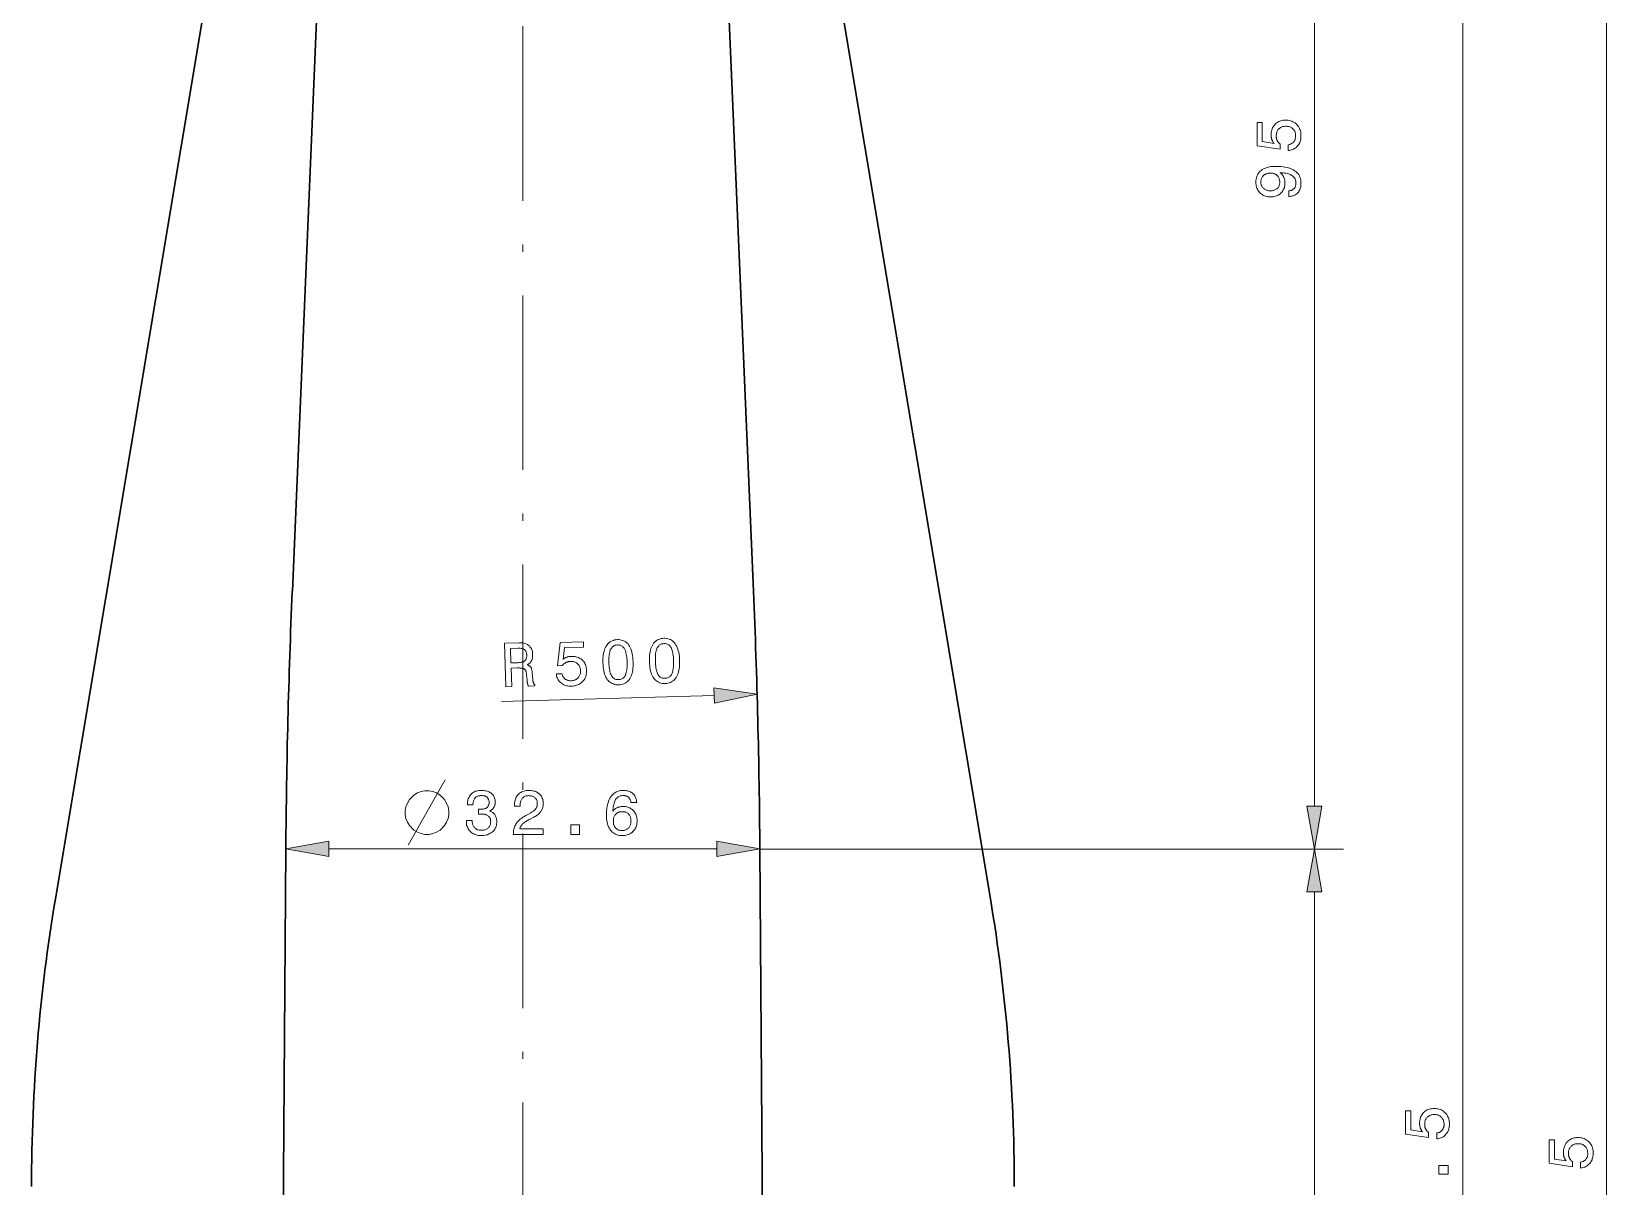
# Model space of a CAD drawing. Extents: x 0 to 297, y 0 to 535.
# Drawn here: x 124.4 to 232.7, y 261.2 to 340.6 of the extents above; entities that cross this region are included whole.
import ezdxf

# ---------------------------------------------------------------- set-up
doc = ezdxf.new("R2010")
doc.units = 0
doc.linetypes.add('DASHDOT', pattern=[18.5, 12, -3, 0.5, -3])

msp = doc.modelspace()

# ---------------------------------------------------------------- linework, layer by layer
at = {"color": 7, "linetype": 'DASHDOT', "lineweight": 13}
msp.add_line((158.18, 106.95), (158.18, 398.27), dxfattribs=at)
at = {"color": 7, "lineweight": 30}
for p, q in [((145.48, 376.38), (142.32, 302.12)), ((170.88, 376.38), (174.04, 302.12)), ((140.43, 367.18), (126.02, 280.96)), ((175.93, 367.18), (190.34, 280.96)), ((141.88, 284.38), (141.38, 213.38)), ((174.48, 284.38), (174.98, 213.38))]:
    msp.add_line(p, q, dxfattribs=at)
at = {"color": 7, "lineweight": 13}
for p, q in [((212.62, 287.34), (212.62, 376.43)), ((222.83, 141.84), (222.83, 376.43)), ((232.72, 137.84), (232.72, 376.43)), ((144.83, 284.39), (171.52, 284.39)), ((174.48, 284.38), (214.62, 284.38)), ((174.48, 284.38), (214.62, 284.38)), ((212.62, 216.34), (212.62, 281.43))]:
    msp.add_line(p, q, dxfattribs=at)
at = {"color": 7, "lineweight": 13, "ltscale": 0.366083}
msp.add_line((171.34, 294.94), (156.7, 294.53), dxfattribs=at)
at = {"color": 7, "lineweight": 13, "ltscale": 0.050346}
for p, q in [((141.88, 284.38), (141.88, 286.39)), ((174.48, 284.38), (174.48, 286.39))]:
    msp.add_line(p, q, dxfattribs=at)
at = {"color": 7, "lineweight": 13}
for points in [[(210.83, 332.41), (210.83, 332.81), (210.88, 332.82), (210.92, 332.83), (210.97, 332.84), (211.01, 332.86), (211.04, 332.88), (211.08, 332.9), (211.11, 332.92), (211.14, 332.95), (211.17, 332.97), (211.2, 333.01), (211.23, 333.04), (211.25, 333.07), (211.27, 333.11), (211.29, 333.15), (211.3, 333.19), (211.31, 333.23), (211.32, 333.27), (211.33, 333.32), (211.33, 333.36), (211.33, 333.41), (211.33, 333.47), (211.33, 333.53), (211.32, 333.58), (211.3, 333.63), (211.29, 333.68), (211.27, 333.73), (211.24, 333.78), (211.22, 333.82), (211.18, 333.86), (211.15, 333.9), (211.11, 333.93), (211.07, 333.96), (211.03, 333.99), (210.98, 334.01), (210.94, 334.03), (210.89, 334.05), (210.84, 334.06), (210.78, 334.07), (210.72, 334.08), (210.67, 334.08), (210.61, 334.08), (210.55, 334.07), (210.49, 334.06), (210.44, 334.05), (210.39, 334.03), (210.34, 334.01), (210.3, 333.99), (210.26, 333.96), (210.22, 333.93), (210.18, 333.9), (210.14, 333.86), (210.11, 333.82), (210.09, 333.78), (210.06, 333.73), (210.04, 333.69), (210.03, 333.64), (210.01, 333.58), (210.01, 333.53), (210, 333.47), (210, 333.41), (210, 333.38), (210, 333.34), (210, 333.31), (210.01, 333.28), (210.02, 333.24), (210.02, 333.21), (210.03, 333.18), (210.04, 333.15), (210.05, 333.12), (210.07, 333.09), (210.08, 333.06), (210.1, 333.04), (210.12, 333.01), (210.13, 332.98), (210.15, 332.96), (210.18, 332.93), (210.2, 332.91), (210.22, 332.88), (210.25, 332.86), (210.27, 332.84), (210.27, 332.5), (208.68, 332.73), (208.68, 334.33), (209.04, 334.33), (209.04, 333.02), (209.85, 332.9), (209.83, 332.92), (209.81, 332.95), (209.79, 332.97), (209.78, 332.99), (209.76, 333.02), (209.75, 333.04), (209.74, 333.07), (209.72, 333.1), (209.71, 333.13), (209.7, 333.15), (209.69, 333.18), (209.68, 333.21), (209.68, 333.25), (209.67, 333.28), (209.66, 333.31), (209.66, 333.34), (209.66, 333.37), (209.65, 333.41), (209.65, 333.44), (209.65, 333.47), (209.65, 333.56), (209.66, 333.65), (209.68, 333.74), (209.7, 333.81), (209.72, 333.89), (209.75, 333.96), (209.79, 334.03), (209.83, 334.1), (209.87, 334.16), (209.93, 334.22), (209.98, 334.27), (210.04, 334.32), (210.11, 334.36), (210.17, 334.4), (210.24, 334.43), (210.32, 334.45), (210.39, 334.47), (210.47, 334.49), (210.56, 334.5), (210.65, 334.5), (210.74, 334.5), (210.83, 334.49), (210.91, 334.47), (210.99, 334.45), (211.07, 334.42), (211.15, 334.39), (211.22, 334.35), (211.29, 334.31), (211.35, 334.26), (211.41, 334.2), (211.47, 334.14), (211.52, 334.07), (211.56, 334.01), (211.6, 333.93), (211.63, 333.86), (211.66, 333.78), (211.68, 333.69), (211.69, 333.61), (211.7, 333.52), (211.7, 333.42), (211.7, 333.34), (211.69, 333.26), (211.68, 333.18), (211.67, 333.11), (211.64, 333.04), (211.62, 332.97), (211.59, 332.9), (211.55, 332.84), (211.51, 332.78), (211.46, 332.72), (211.41, 332.67), (211.36, 332.62), (211.31, 332.58), (211.25, 332.54), (211.19, 332.5), (211.12, 332.47), (211.06, 332.45), (210.98, 332.43), (210.91, 332.42)], [(210.87, 329.25), (210.87, 329.64), (210.92, 329.64), (210.96, 329.65), (211, 329.66), (211.04, 329.67), (211.08, 329.68), (211.11, 329.7), (211.14, 329.72), (211.17, 329.74), (211.2, 329.77), (211.23, 329.79), (211.25, 329.82), (211.27, 329.86), (211.29, 329.89), (211.31, 329.92), (211.32, 329.96), (211.33, 330), (211.34, 330.04), (211.35, 330.09), (211.35, 330.13), (211.35, 330.18), (211.35, 330.25), (211.34, 330.31), (211.33, 330.36), (211.31, 330.42), (211.29, 330.47), (211.26, 330.52), (211.22, 330.57), (211.18, 330.61), (211.14, 330.65), (211.08, 330.69), (211.03, 330.72), (210.97, 330.75), (210.9, 330.78), (210.82, 330.8), (210.75, 330.82), (210.66, 330.84), (210.57, 330.86), (210.47, 330.87), (210.37, 330.88), (210.27, 330.89), (210.3, 330.86), (210.33, 330.84), (210.36, 330.81), (210.38, 330.78), (210.41, 330.75), (210.43, 330.72), (210.46, 330.69), (210.48, 330.65), (210.5, 330.62), (210.51, 330.58), (210.53, 330.55), (210.54, 330.51), (210.56, 330.47), (210.57, 330.43), (210.58, 330.39), (210.59, 330.35), (210.59, 330.31), (210.6, 330.26), (210.6, 330.22), (210.6, 330.18), (210.6, 330.09), (210.59, 330.01), (210.57, 329.94), (210.56, 329.86), (210.53, 329.79), (210.5, 329.72), (210.46, 329.66), (210.42, 329.6), (210.38, 329.54), (210.33, 329.49), (210.27, 329.43), (210.21, 329.39), (210.15, 329.35), (210.08, 329.32), (210.01, 329.29), (209.94, 329.26), (209.86, 329.24), (209.78, 329.23), (209.69, 329.22), (209.61, 329.22), (209.52, 329.22), (209.43, 329.23), (209.35, 329.25), (209.27, 329.26), (209.2, 329.29), (209.13, 329.32), (209.06, 329.36), (209, 329.4), (208.93, 329.45), (208.88, 329.5), (208.82, 329.56), (208.78, 329.62), (208.73, 329.69), (208.7, 329.75), (208.67, 329.83), (208.64, 329.9), (208.62, 329.98), (208.61, 330.06), (208.6, 330.15), (208.6, 330.24), (208.6, 330.34), (208.61, 330.44), (208.63, 330.53), (208.66, 330.62), (208.69, 330.7), (208.73, 330.78), (208.78, 330.85), (208.83, 330.92), (208.89, 330.98), (208.96, 331.04), (209.04, 331.1), (209.12, 331.14), (209.21, 331.18), (209.31, 331.22), (209.41, 331.25), (209.52, 331.28), (209.63, 331.3), (209.75, 331.31), (209.88, 331.32), (210.01, 331.32), (210.17, 331.32), (210.32, 331.31), (210.47, 331.29), (210.6, 331.27), (210.73, 331.25), (210.85, 331.21), (210.97, 331.18), (211.07, 331.13), (211.17, 331.08), (211.26, 331.02), (211.35, 330.96), (211.42, 330.9), (211.49, 330.82), (211.55, 330.75), (211.59, 330.66), (211.63, 330.58), (211.66, 330.48), (211.69, 330.39), (211.7, 330.28), (211.7, 330.18), (211.7, 330.09), (211.69, 330.01), (211.68, 329.94), (211.67, 329.86), (211.65, 329.79), (211.62, 329.73), (211.59, 329.67), (211.56, 329.61), (211.52, 329.55), (211.48, 329.5), (211.43, 329.45), (211.38, 329.41), (211.33, 329.37), (211.27, 329.34), (211.21, 329.31), (211.15, 329.29), (211.09, 329.27), (211.02, 329.26), (210.95, 329.25)], [(209.6, 329.64), (209.66, 329.64), (209.71, 329.64), (209.77, 329.65), (209.82, 329.66), (209.86, 329.68), (209.91, 329.7), (209.95, 329.72), (209.99, 329.74), (210.03, 329.77), (210.07, 329.8), (210.1, 329.83), (210.13, 329.87), (210.16, 329.9), (210.18, 329.94), (210.2, 329.99), (210.21, 330.03), (210.22, 330.08), (210.23, 330.12), (210.24, 330.17), (210.24, 330.23), (210.24, 330.28), (210.23, 330.34), (210.22, 330.39), (210.21, 330.44), (210.2, 330.49), (210.18, 330.53), (210.16, 330.58), (210.13, 330.62), (210.1, 330.65), (210.07, 330.69), (210.03, 330.72), (209.99, 330.75), (209.95, 330.77), (209.91, 330.8), (209.86, 330.81), (209.82, 330.83), (209.77, 330.84), (209.71, 330.85), (209.66, 330.85), (209.6, 330.86), (209.54, 330.85), (209.48, 330.85), (209.43, 330.84), (209.38, 330.83), (209.33, 330.81), (209.28, 330.8), (209.24, 330.77), (209.19, 330.75), (209.15, 330.72), (209.12, 330.69), (209.08, 330.65), (209.05, 330.62), (209.03, 330.58), (209, 330.54), (208.98, 330.49), (208.97, 330.45), (208.96, 330.4), (208.95, 330.35), (208.94, 330.29), (208.94, 330.24), (208.94, 330.19), (208.95, 330.13), (208.96, 330.09), (208.97, 330.04), (208.99, 329.99), (209.01, 329.95), (209.03, 329.91), (209.06, 329.87), (209.09, 329.84), (209.12, 329.8), (209.16, 329.77), (209.2, 329.74), (209.24, 329.72), (209.29, 329.7), (209.33, 329.68), (209.38, 329.66), (209.43, 329.65), (209.49, 329.64), (209.54, 329.64)], [(157.01, 295.54), (156.92, 298.53), (157.92, 298.56), (158.01, 298.56), (158.09, 298.56), (158.17, 298.55), (158.24, 298.54), (158.31, 298.52), (158.38, 298.5), (158.44, 298.47), (158.5, 298.44), (158.55, 298.4), (158.6, 298.36), (158.65, 298.32), (158.69, 298.27), (158.73, 298.22), (158.76, 298.16), (158.79, 298.1), (158.81, 298.04), (158.83, 297.97), (158.84, 297.89), (158.85, 297.82), (158.85, 297.73), (158.85, 297.69), (158.85, 297.64), (158.85, 297.59), (158.84, 297.55), (158.83, 297.51), (158.82, 297.46), (158.81, 297.42), (158.8, 297.39), (158.78, 297.35), (158.77, 297.31), (158.75, 297.28), (158.72, 297.25), (158.7, 297.22), (158.67, 297.19), (158.65, 297.16), (158.62, 297.13), (158.58, 297.11), (158.55, 297.09), (158.51, 297.06), (158.48, 297.04), (158.51, 297.03), (158.54, 297.02), (158.57, 297.01), (158.59, 297), (158.62, 296.98), (158.64, 296.97), (158.66, 296.95), (158.68, 296.93), (158.7, 296.91), (158.72, 296.89), (158.73, 296.87), (158.75, 296.84), (158.76, 296.81), (158.77, 296.78), (158.78, 296.74), (158.79, 296.7), (158.8, 296.66), (158.81, 296.61), (158.81, 296.56), (158.82, 296.5), (158.86, 296.02), (158.87, 295.99), (158.87, 295.96), (158.87, 295.93), (158.88, 295.91), (158.88, 295.88), (158.89, 295.86), (158.89, 295.84), (158.9, 295.82), (158.9, 295.8), (158.91, 295.79), (158.92, 295.77), (158.92, 295.76), (158.93, 295.75), (158.94, 295.73), (158.95, 295.72), (158.96, 295.71), (158.97, 295.7), (158.98, 295.69), (158.99, 295.69), (159.01, 295.68), (159.01, 295.6), (158.56, 295.58), (158.55, 295.59), (158.54, 295.6), (158.54, 295.62), (158.53, 295.63), (158.53, 295.64), (158.52, 295.66), (158.52, 295.67), (158.51, 295.69), (158.51, 295.71), (158.5, 295.73), (158.5, 295.75), (158.49, 295.77), (158.49, 295.79), (158.49, 295.82), (158.48, 295.84), (158.48, 295.87), (158.48, 295.9), (158.47, 295.92), (158.47, 295.96), (158.47, 295.99), (158.43, 296.37), (158.43, 296.43), (158.42, 296.48), (158.41, 296.53), (158.4, 296.58), (158.39, 296.62), (158.38, 296.65), (158.36, 296.68), (158.34, 296.71), (158.32, 296.73), (158.3, 296.75), (158.28, 296.77), (158.25, 296.78), (158.21, 296.8), (158.17, 296.81), (158.12, 296.81), (158.07, 296.82), (158, 296.82), (157.94, 296.83), (157.86, 296.83), (157.78, 296.83), (157.37, 296.81), (157.41, 295.55)], [(157.82, 298.19), (157.33, 298.18), (157.36, 297.18), (157.82, 297.19), (157.89, 297.2), (157.95, 297.2), (158.01, 297.21), (158.07, 297.22), (158.12, 297.23), (158.17, 297.25), (158.21, 297.26), (158.25, 297.28), (158.28, 297.3), (158.31, 297.32), (158.34, 297.35), (158.36, 297.38), (158.38, 297.41), (158.4, 297.44), (158.41, 297.48), (158.42, 297.52), (158.43, 297.57), (158.44, 297.61), (158.44, 297.66), (158.44, 297.71), (158.44, 297.77), (158.43, 297.81), (158.42, 297.86), (158.41, 297.9), (158.4, 297.94), (158.38, 297.98), (158.36, 298.01), (158.34, 298.04), (158.32, 298.07), (158.29, 298.09), (158.26, 298.11), (158.23, 298.13), (158.19, 298.15), (158.15, 298.16), (158.1, 298.17), (158.05, 298.18), (158, 298.19), (157.95, 298.19), (157.89, 298.19)], [(160.48, 296.42), (160.88, 296.43), (160.89, 296.39), (160.9, 296.34), (160.91, 296.3), (160.93, 296.26), (160.95, 296.22), (160.97, 296.19), (160.99, 296.16), (161.02, 296.13), (161.05, 296.1), (161.08, 296.07), (161.11, 296.05), (161.15, 296.03), (161.19, 296.01), (161.22, 295.99), (161.26, 295.98), (161.31, 295.97), (161.35, 295.96), (161.4, 295.95), (161.44, 295.95), (161.49, 295.95), (161.55, 295.95), (161.61, 295.96), (161.66, 295.97), (161.71, 295.99), (161.76, 296), (161.81, 296.03), (161.85, 296.05), (161.89, 296.08), (161.93, 296.11), (161.97, 296.15), (162, 296.19), (162.03, 296.23), (162.06, 296.27), (162.08, 296.32), (162.1, 296.36), (162.12, 296.41), (162.13, 296.47), (162.14, 296.52), (162.14, 296.58), (162.14, 296.64), (162.14, 296.7), (162.13, 296.75), (162.12, 296.81), (162.1, 296.86), (162.09, 296.91), (162.07, 296.96), (162.04, 297), (162.01, 297.04), (161.98, 297.08), (161.94, 297.12), (161.91, 297.15), (161.87, 297.18), (161.82, 297.21), (161.78, 297.23), (161.73, 297.25), (161.68, 297.26), (161.63, 297.27), (161.57, 297.28), (161.51, 297.28), (161.45, 297.28), (161.42, 297.28), (161.38, 297.28), (161.35, 297.28), (161.32, 297.27), (161.29, 297.26), (161.25, 297.25), (161.22, 297.24), (161.19, 297.23), (161.16, 297.22), (161.14, 297.21), (161.11, 297.19), (161.08, 297.17), (161.05, 297.16), (161.03, 297.14), (161, 297.12), (160.98, 297.09), (160.95, 297.07), (160.93, 297.05), (160.91, 297.02), (160.89, 296.99), (160.55, 296.98), (160.74, 298.58), (162.34, 298.62), (162.35, 298.27), (161.04, 298.23), (160.94, 297.42), (160.96, 297.44), (160.98, 297.46), (161, 297.48), (161.03, 297.49), (161.05, 297.51), (161.08, 297.52), (161.1, 297.54), (161.13, 297.55), (161.16, 297.56), (161.19, 297.57), (161.22, 297.58), (161.25, 297.59), (161.28, 297.6), (161.31, 297.61), (161.34, 297.62), (161.37, 297.62), (161.4, 297.63), (161.44, 297.63), (161.47, 297.63), (161.51, 297.63), (161.6, 297.63), (161.68, 297.63), (161.77, 297.62), (161.85, 297.6), (161.92, 297.58), (162, 297.55), (162.07, 297.51), (162.13, 297.47), (162.2, 297.43), (162.26, 297.38), (162.31, 297.32), (162.36, 297.27), (162.41, 297.2), (162.44, 297.14), (162.48, 297.07), (162.5, 297), (162.53, 296.92), (162.54, 296.84), (162.55, 296.76), (162.56, 296.67), (162.56, 296.58), (162.55, 296.49), (162.54, 296.4), (162.52, 296.32), (162.5, 296.24), (162.47, 296.16), (162.43, 296.09), (162.39, 296.02), (162.34, 295.96), (162.28, 295.9), (162.22, 295.84), (162.16, 295.79), (162.09, 295.74), (162.02, 295.7), (161.94, 295.67), (161.87, 295.64), (161.78, 295.61), (161.7, 295.6), (161.61, 295.59), (161.51, 295.58), (161.43, 295.58), (161.35, 295.59), (161.27, 295.6), (161.2, 295.61), (161.12, 295.63), (161.05, 295.65), (160.99, 295.68), (160.92, 295.72), (160.86, 295.76), (160.8, 295.8), (160.75, 295.85), (160.7, 295.9), (160.65, 295.95), (160.61, 296.01), (160.58, 296.07), (160.55, 296.13), (160.52, 296.2), (160.5, 296.27), (160.49, 296.34)], [(163.68, 297.19), (163.68, 297.34), (163.68, 297.48), (163.69, 297.62), (163.71, 297.74), (163.73, 297.86), (163.76, 297.98), (163.79, 298.08), (163.82, 298.18), (163.87, 298.27), (163.92, 298.36), (163.97, 298.43), (164.03, 298.5), (164.09, 298.57), (164.16, 298.62), (164.23, 298.66), (164.31, 298.7), (164.4, 298.73), (164.48, 298.76), (164.58, 298.77), (164.68, 298.78), (164.78, 298.78), (164.87, 298.77), (164.96, 298.75), (165.05, 298.72), (165.13, 298.69), (165.21, 298.65), (165.28, 298.6), (165.34, 298.54), (165.41, 298.48), (165.46, 298.4), (165.52, 298.32), (165.56, 298.23), (165.6, 298.14), (165.64, 298.03), (165.67, 297.92), (165.7, 297.8), (165.72, 297.68), (165.74, 297.54), (165.75, 297.4), (165.76, 297.25), (165.76, 297.1), (165.76, 296.96), (165.75, 296.82), (165.73, 296.7), (165.71, 296.58), (165.69, 296.46), (165.65, 296.36), (165.62, 296.26), (165.58, 296.17), (165.53, 296.09), (165.48, 296.01), (165.42, 295.94), (165.35, 295.88), (165.29, 295.83), (165.21, 295.78), (165.13, 295.75), (165.05, 295.72), (164.96, 295.69), (164.87, 295.68), (164.77, 295.67), (164.67, 295.67), (164.57, 295.68), (164.48, 295.7), (164.4, 295.73), (164.32, 295.76), (164.24, 295.8), (164.17, 295.85), (164.1, 295.91), (164.04, 295.97), (163.98, 296.04), (163.93, 296.13), (163.88, 296.21), (163.84, 296.31), (163.8, 296.41), (163.77, 296.52), (163.74, 296.64), (163.72, 296.77), (163.7, 296.9), (163.69, 297.04)], [(164.1, 297.2), (164.1, 297.08), (164.11, 296.97), (164.12, 296.86), (164.13, 296.76), (164.15, 296.67), (164.17, 296.58), (164.19, 296.5), (164.21, 296.43), (164.24, 296.36), (164.27, 296.3), (164.31, 296.25), (164.34, 296.2), (164.38, 296.16), (164.43, 296.12), (164.47, 296.09), (164.52, 296.07), (164.58, 296.05), (164.63, 296.03), (164.69, 296.03), (164.76, 296.03), (164.82, 296.03), (164.88, 296.04), (164.93, 296.06), (164.99, 296.08), (165.03, 296.11), (165.08, 296.14), (165.12, 296.18), (165.16, 296.22), (165.19, 296.27), (165.22, 296.32), (165.25, 296.39), (165.27, 296.45), (165.29, 296.53), (165.31, 296.61), (165.32, 296.7), (165.33, 296.79), (165.34, 296.89), (165.34, 297), (165.34, 297.12), (165.34, 297.24), (165.34, 297.36), (165.33, 297.48), (165.32, 297.58), (165.31, 297.69), (165.29, 297.78), (165.27, 297.87), (165.25, 297.95), (165.23, 298.02), (165.2, 298.09), (165.17, 298.15), (165.14, 298.2), (165.1, 298.25), (165.06, 298.29), (165.02, 298.33), (164.97, 298.36), (164.92, 298.38), (164.87, 298.4), (164.81, 298.41), (164.75, 298.42), (164.69, 298.42), (164.62, 298.41), (164.57, 298.4), (164.51, 298.39), (164.46, 298.37), (164.41, 298.34), (164.36, 298.31), (164.32, 298.27), (164.29, 298.22), (164.25, 298.17), (164.22, 298.12), (164.19, 298.06), (164.17, 297.99), (164.15, 297.91), (164.13, 297.83), (164.12, 297.74), (164.11, 297.65), (164.1, 297.55), (164.09, 297.44), (164.09, 297.32)], [(166.88, 297.28), (166.88, 297.43), (166.88, 297.57), (166.89, 297.71), (166.91, 297.83), (166.93, 297.95), (166.95, 298.07), (166.98, 298.17), (167.02, 298.27), (167.06, 298.36), (167.11, 298.45), (167.17, 298.53), (167.22, 298.59), (167.29, 298.66), (167.36, 298.71), (167.43, 298.76), (167.51, 298.79), (167.59, 298.82), (167.68, 298.85), (167.78, 298.86), (167.87, 298.87), (167.97, 298.87), (168.07, 298.86), (168.16, 298.84), (168.25, 298.81), (168.33, 298.78), (168.4, 298.74), (168.47, 298.69), (168.54, 298.63), (168.6, 298.57), (168.66, 298.5), (168.71, 298.41), (168.76, 298.33), (168.8, 298.23), (168.84, 298.13), (168.87, 298.01), (168.9, 297.89), (168.92, 297.77), (168.94, 297.63), (168.95, 297.49), (168.96, 297.34), (168.96, 297.19), (168.95, 297.05), (168.94, 296.92), (168.93, 296.79), (168.91, 296.67), (168.88, 296.56), (168.85, 296.45), (168.82, 296.35), (168.77, 296.26), (168.73, 296.18), (168.67, 296.1), (168.61, 296.03), (168.55, 295.97), (168.48, 295.92), (168.41, 295.87), (168.33, 295.84), (168.25, 295.81), (168.16, 295.78), (168.06, 295.77), (167.96, 295.76), (167.86, 295.76), (167.77, 295.77), (167.68, 295.79), (167.59, 295.82), (167.51, 295.85), (167.44, 295.89), (167.36, 295.94), (167.3, 296), (167.24, 296.06), (167.18, 296.14), (167.12, 296.22), (167.08, 296.31), (167.03, 296.4), (167, 296.5), (166.96, 296.62), (166.94, 296.73), (166.92, 296.86), (166.9, 296.99), (166.89, 297.13)], [(167.29, 297.29), (167.3, 297.17), (167.31, 297.06), (167.32, 296.95), (167.33, 296.85), (167.35, 296.76), (167.36, 296.67), (167.39, 296.59), (167.41, 296.52), (167.44, 296.45), (167.47, 296.39), (167.5, 296.34), (167.54, 296.29), (167.58, 296.25), (167.62, 296.21), (167.67, 296.18), (167.72, 296.16), (167.77, 296.14), (167.83, 296.13), (167.89, 296.12), (167.95, 296.12), (168.02, 296.12), (168.07, 296.13), (168.13, 296.15), (168.18, 296.17), (168.23, 296.2), (168.28, 296.23), (168.32, 296.27), (168.35, 296.31), (168.39, 296.36), (168.42, 296.42), (168.44, 296.48), (168.47, 296.54), (168.49, 296.62), (168.5, 296.7), (168.52, 296.79), (168.53, 296.88), (168.54, 296.98), (168.54, 297.09), (168.54, 297.21), (168.54, 297.33), (168.53, 297.45), (168.53, 297.57), (168.52, 297.68), (168.5, 297.78), (168.49, 297.87), (168.47, 297.96), (168.45, 298.04), (168.42, 298.11), (168.4, 298.18), (168.37, 298.24), (168.33, 298.29), (168.3, 298.34), (168.26, 298.38), (168.21, 298.42), (168.17, 298.45), (168.12, 298.47), (168.06, 298.49), (168.01, 298.5), (167.95, 298.51), (167.88, 298.51), (167.82, 298.5), (167.76, 298.49), (167.71, 298.48), (167.65, 298.46), (167.61, 298.43), (167.56, 298.4), (167.52, 298.36), (167.48, 298.31), (167.45, 298.26), (167.42, 298.21), (167.39, 298.15), (167.37, 298.08), (167.35, 298), (167.33, 297.92), (167.31, 297.83), (167.3, 297.74), (167.3, 297.64), (167.29, 297.53), (167.29, 297.42)], [(171.35, 294.42), (174.29, 295.03), (171.32, 295.47)], [(151.73, 288.39), (151.43, 288.39), (151.18, 288.34), (150.93, 288.24), (150.68, 288.09), (150.38, 287.79), (150.23, 287.54), (150.13, 287.29), (150.08, 287.04), (150.08, 286.74), (150.13, 286.49), (150.23, 286.24), (150.38, 285.99), (150.68, 285.69), (150.93, 285.54), (151.18, 285.44), (151.43, 285.39), (151.73, 285.39), (151.98, 285.44), (152.23, 285.54), (152.48, 285.69), (152.78, 285.99), (152.93, 286.24), (153.03, 286.49), (153.08, 286.74), (153.08, 287.04), (153.03, 287.29), (152.93, 287.54), (152.78, 287.79), (152.48, 288.09), (152.23, 288.24), (151.98, 288.34)], [(154.29, 286.34), (154.69, 286.34), (154.69, 286.27), (154.7, 286.21), (154.71, 286.16), (154.72, 286.1), (154.73, 286.05), (154.75, 286.01), (154.78, 285.96), (154.8, 285.92), (154.83, 285.88), (154.86, 285.85), (154.9, 285.81), (154.93, 285.78), (154.97, 285.76), (155.02, 285.73), (155.06, 285.71), (155.11, 285.7), (155.16, 285.69), (155.22, 285.68), (155.27, 285.67), (155.33, 285.67), (155.39, 285.67), (155.44, 285.68), (155.5, 285.69), (155.55, 285.7), (155.59, 285.71), (155.64, 285.73), (155.68, 285.75), (155.72, 285.77), (155.76, 285.8), (155.8, 285.83), (155.83, 285.86), (155.86, 285.9), (155.88, 285.93), (155.9, 285.97), (155.92, 286.02), (155.94, 286.06), (155.95, 286.11), (155.96, 286.16), (155.96, 286.21), (155.97, 286.26), (155.96, 286.31), (155.96, 286.36), (155.95, 286.4), (155.94, 286.45), (155.92, 286.49), (155.9, 286.52), (155.88, 286.56), (155.86, 286.59), (155.83, 286.63), (155.8, 286.65), (155.76, 286.68), (155.73, 286.71), (155.68, 286.73), (155.64, 286.74), (155.6, 286.76), (155.55, 286.77), (155.5, 286.78), (155.44, 286.79), (155.39, 286.79), (155.33, 286.79), (155.32, 286.79), (155.31, 286.79), (155.3, 286.79), (155.29, 286.79), (155.28, 286.79), (155.27, 286.79), (155.27, 286.79), (155.26, 286.79), (155.25, 286.79), (155.24, 286.79), (155.23, 286.79), (155.22, 286.79), (155.21, 286.79), (155.2, 286.79), (155.18, 286.79), (155.17, 286.79), (155.16, 286.79), (155.14, 286.79), (155.13, 286.79), (155.12, 286.79), (155.12, 287.13), (155.12, 287.13), (155.13, 287.12), (155.14, 287.12), (155.15, 287.12), (155.16, 287.12), (155.17, 287.12), (155.18, 287.12), (155.19, 287.12), (155.2, 287.12), (155.2, 287.12), (155.21, 287.12), (155.22, 287.12), (155.23, 287.12), (155.24, 287.12), (155.24, 287.12), (155.25, 287.12), (155.26, 287.12), (155.27, 287.12), (155.27, 287.12), (155.28, 287.12), (155.34, 287.12), (155.39, 287.13), (155.44, 287.13), (155.49, 287.14), (155.54, 287.15), (155.58, 287.16), (155.62, 287.18), (155.65, 287.2), (155.68, 287.21), (155.71, 287.24), (155.74, 287.26), (155.76, 287.29), (155.78, 287.32), (155.8, 287.35), (155.82, 287.38), (155.83, 287.42), (155.84, 287.46), (155.85, 287.5), (155.85, 287.54), (155.85, 287.59), (155.85, 287.63), (155.85, 287.67), (155.84, 287.71), (155.83, 287.75), (155.82, 287.79), (155.8, 287.82), (155.79, 287.85), (155.77, 287.88), (155.74, 287.91), (155.72, 287.94), (155.69, 287.96), (155.66, 287.98), (155.63, 288), (155.59, 288.02), (155.55, 288.03), (155.51, 288.04), (155.47, 288.05), (155.42, 288.05), (155.38, 288.06), (155.33, 288.06), (155.27, 288.06), (155.22, 288.05), (155.17, 288.05), (155.12, 288.03), (155.07, 288.02), (155.03, 288), (154.99, 287.98), (154.96, 287.96), (154.92, 287.93), (154.89, 287.9), (154.86, 287.86), (154.84, 287.83), (154.82, 287.79), (154.8, 287.74), (154.78, 287.7), (154.77, 287.65), (154.76, 287.6), (154.75, 287.54), (154.74, 287.48), (154.74, 287.42), (154.36, 287.42), (154.36, 287.45), (154.36, 287.54), (154.37, 287.62), (154.38, 287.7), (154.4, 287.77), (154.42, 287.85), (154.45, 287.91), (154.48, 287.98), (154.52, 288.04), (154.57, 288.1), (154.61, 288.15), (154.67, 288.2), (154.72, 288.25), (154.78, 288.29), (154.85, 288.32), (154.92, 288.35), (154.99, 288.37), (155.06, 288.39), (155.14, 288.4), (155.22, 288.41), (155.31, 288.41), (155.4, 288.41), (155.48, 288.41), (155.56, 288.39), (155.64, 288.38), (155.71, 288.36), (155.78, 288.34), (155.85, 288.31), (155.91, 288.28), (155.97, 288.24), (156.02, 288.2), (156.07, 288.16), (156.11, 288.11), (156.15, 288.06), (156.18, 288), (156.21, 287.95), (156.23, 287.88), (156.25, 287.82), (156.26, 287.75), (156.27, 287.68), (156.27, 287.61), (156.27, 287.56), (156.27, 287.52), (156.26, 287.48), (156.26, 287.44), (156.25, 287.41), (156.24, 287.37), (156.22, 287.33), (156.21, 287.3), (156.19, 287.27), (156.17, 287.24), (156.15, 287.21), (156.13, 287.18), (156.11, 287.15), (156.08, 287.12), (156.06, 287.1), (156.03, 287.08), (156, 287.06), (155.96, 287.04), (155.93, 287.02), (155.89, 287), (155.94, 286.98), (155.98, 286.96), (156.03, 286.94), (156.07, 286.91), (156.1, 286.89), (156.14, 286.86), (156.17, 286.83), (156.2, 286.8), (156.23, 286.76), (156.26, 286.73), (156.28, 286.69), (156.3, 286.65), (156.32, 286.6), (156.34, 286.56), (156.35, 286.52), (156.36, 286.47), (156.37, 286.42), (156.38, 286.37), (156.38, 286.32), (156.38, 286.26), (156.38, 286.18), (156.37, 286.1), (156.36, 286.02), (156.34, 285.95), (156.31, 285.87), (156.28, 285.81), (156.24, 285.74), (156.2, 285.68), (156.15, 285.62), (156.09, 285.57), (156.03, 285.52), (155.96, 285.48), (155.89, 285.44), (155.82, 285.4), (155.75, 285.37), (155.67, 285.35), (155.58, 285.33), (155.49, 285.32), (155.4, 285.31), (155.31, 285.31), (155.21, 285.31), (155.13, 285.32), (155.04, 285.33), (154.96, 285.35), (154.89, 285.38), (154.82, 285.41), (154.75, 285.44), (154.68, 285.48), (154.62, 285.53), (154.57, 285.58), (154.51, 285.64), (154.47, 285.7), (154.42, 285.76), (154.39, 285.83), (154.36, 285.9), (154.33, 285.97), (154.31, 286.05), (154.3, 286.13), (154.29, 286.22), (154.29, 286.31)], [(157.52, 285.39), (157.52, 285.41), (157.53, 285.5), (157.53, 285.58), (157.54, 285.66), (157.56, 285.74), (157.57, 285.82), (157.6, 285.89), (157.62, 285.96), (157.66, 286.03), (157.69, 286.09), (157.73, 286.15), (157.77, 286.21), (157.83, 286.27), (157.88, 286.33), (157.95, 286.39), (158.02, 286.45), (158.1, 286.51), (158.18, 286.57), (158.27, 286.62), (158.37, 286.68), (158.48, 286.74), (158.73, 286.88), (158.78, 286.91), (158.82, 286.93), (158.86, 286.96), (158.9, 286.99), (158.93, 287.01), (158.96, 287.04), (158.99, 287.07), (159.02, 287.1), (159.04, 287.13), (159.07, 287.16), (159.09, 287.19), (159.1, 287.22), (159.12, 287.26), (159.13, 287.29), (159.15, 287.33), (159.15, 287.37), (159.16, 287.4), (159.17, 287.44), (159.17, 287.48), (159.17, 287.52), (159.17, 287.57), (159.17, 287.62), (159.16, 287.66), (159.15, 287.7), (159.13, 287.74), (159.11, 287.78), (159.09, 287.81), (159.07, 287.85), (159.04, 287.88), (159.01, 287.91), (158.97, 287.94), (158.94, 287.96), (158.9, 287.98), (158.86, 288), (158.82, 288.02), (158.77, 288.03), (158.73, 288.04), (158.68, 288.05), (158.62, 288.05), (158.57, 288.06), (158.52, 288.05), (158.47, 288.05), (158.42, 288.04), (158.37, 288.03), (158.33, 288.01), (158.29, 287.99), (158.25, 287.96), (158.21, 287.94), (158.17, 287.91), (158.14, 287.87), (158.11, 287.83), (158.09, 287.79), (158.06, 287.75), (158.04, 287.7), (158.02, 287.65), (158.01, 287.6), (158, 287.54), (157.99, 287.48), (157.99, 287.42), (157.98, 287.36), (157.98, 287.32), (157.59, 287.32), (157.59, 287.39), (157.6, 287.48), (157.6, 287.57), (157.62, 287.65), (157.64, 287.73), (157.66, 287.81), (157.69, 287.88), (157.72, 287.95), (157.77, 288.02), (157.81, 288.08), (157.86, 288.14), (157.92, 288.19), (157.98, 288.24), (158.04, 288.28), (158.11, 288.31), (158.18, 288.34), (158.26, 288.37), (158.33, 288.39), (158.42, 288.4), (158.5, 288.41), (158.59, 288.41), (158.68, 288.41), (158.76, 288.4), (158.84, 288.39), (158.92, 288.37), (158.99, 288.35), (159.06, 288.33), (159.13, 288.29), (159.19, 288.26), (159.25, 288.21), (159.31, 288.17), (159.36, 288.12), (159.41, 288.06), (159.45, 288.01), (159.48, 287.95), (159.51, 287.88), (159.54, 287.82), (159.56, 287.75), (159.57, 287.67), (159.58, 287.6), (159.58, 287.52), (159.58, 287.46), (159.58, 287.4), (159.57, 287.34), (159.56, 287.28), (159.54, 287.23), (159.53, 287.18), (159.5, 287.12), (159.48, 287.07), (159.45, 287.02), (159.42, 286.98), (159.39, 286.93), (159.35, 286.89), (159.31, 286.84), (159.27, 286.8), (159.22, 286.76), (159.17, 286.72), (159.12, 286.68), (159.06, 286.64), (159, 286.61), (158.93, 286.57), (158.68, 286.44), (158.61, 286.41), (158.54, 286.37), (158.48, 286.34), (158.42, 286.3), (158.37, 286.27), (158.32, 286.23), (158.28, 286.2), (158.23, 286.17), (158.2, 286.14), (158.16, 286.11), (158.13, 286.07), (158.1, 286.04), (158.08, 286.01), (158.05, 285.98), (158.03, 285.94), (158.01, 285.91), (158, 285.88), (157.98, 285.84), (157.97, 285.8), (157.96, 285.77), (159.58, 285.77), (159.58, 285.39)], [(166.01, 287.58), (165.61, 287.58), (165.61, 287.63), (165.6, 287.67), (165.59, 287.71), (165.58, 287.75), (165.56, 287.79), (165.54, 287.82), (165.52, 287.86), (165.5, 287.89), (165.48, 287.91), (165.45, 287.94), (165.42, 287.96), (165.39, 287.98), (165.36, 288), (165.32, 288.02), (165.29, 288.03), (165.25, 288.04), (165.2, 288.05), (165.16, 288.06), (165.12, 288.06), (165.07, 288.06), (165, 288.06), (164.94, 288.05), (164.88, 288.04), (164.83, 288.02), (164.78, 288), (164.73, 287.97), (164.68, 287.93), (164.64, 287.89), (164.6, 287.85), (164.56, 287.79), (164.53, 287.74), (164.5, 287.67), (164.47, 287.61), (164.45, 287.53), (164.43, 287.45), (164.41, 287.37), (164.39, 287.28), (164.38, 287.18), (164.37, 287.08), (164.36, 286.98), (164.39, 287.01), (164.41, 287.04), (164.44, 287.07), (164.47, 287.09), (164.5, 287.12), (164.53, 287.14), (164.56, 287.17), (164.6, 287.19), (164.63, 287.21), (164.67, 287.22), (164.71, 287.24), (164.74, 287.25), (164.78, 287.27), (164.82, 287.28), (164.86, 287.29), (164.9, 287.29), (164.95, 287.3), (164.99, 287.3), (165.03, 287.31), (165.08, 287.31), (165.16, 287.3), (165.24, 287.3), (165.32, 287.28), (165.39, 287.26), (165.46, 287.24), (165.53, 287.21), (165.59, 287.17), (165.66, 287.13), (165.71, 287.09), (165.77, 287.03), (165.82, 286.98), (165.86, 286.92), (165.9, 286.85), (165.94, 286.79), (165.97, 286.72), (165.99, 286.64), (166.01, 286.57), (166.02, 286.49), (166.03, 286.4), (166.03, 286.31), (166.03, 286.23), (166.02, 286.14), (166.01, 286.06), (165.99, 285.98), (165.96, 285.91), (165.93, 285.84), (165.9, 285.77), (165.85, 285.71), (165.81, 285.65), (165.75, 285.59), (165.69, 285.53), (165.63, 285.49), (165.57, 285.45), (165.5, 285.41), (165.43, 285.38), (165.35, 285.35), (165.27, 285.33), (165.19, 285.32), (165.11, 285.31), (165.02, 285.31), (164.91, 285.31), (164.81, 285.32), (164.72, 285.34), (164.63, 285.37), (164.55, 285.4), (164.47, 285.44), (164.4, 285.49), (164.33, 285.54), (164.27, 285.6), (164.21, 285.67), (164.16, 285.75), (164.11, 285.83), (164.07, 285.92), (164.03, 286.02), (164, 286.12), (163.97, 286.23), (163.95, 286.34), (163.94, 286.46), (163.93, 286.59), (163.93, 286.73), (163.93, 286.88), (163.94, 287.03), (163.95, 287.18), (163.98, 287.31), (164, 287.44), (164.04, 287.56), (164.07, 287.67), (164.12, 287.78), (164.17, 287.88), (164.23, 287.97), (164.29, 288.06), (164.36, 288.13), (164.43, 288.2), (164.5, 288.25), (164.58, 288.3), (164.67, 288.34), (164.76, 288.37), (164.86, 288.4), (164.96, 288.41), (165.06, 288.41), (165.15, 288.41), (165.23, 288.41), (165.3, 288.39), (165.38, 288.38), (165.45, 288.36), (165.51, 288.34), (165.57, 288.31), (165.63, 288.27), (165.69, 288.24), (165.74, 288.2), (165.79, 288.15), (165.83, 288.1), (165.87, 288.05), (165.9, 287.99), (165.93, 287.93), (165.95, 287.87), (165.97, 287.8), (165.99, 287.73), (166, 287.66)], [(212.1, 287.34), (212.62, 284.38), (213.14, 287.34)], [(161.48, 285.39), (161.48, 286.04), (162.07, 286.04), (162.07, 285.39)], [(165.62, 286.31), (165.61, 286.37), (165.61, 286.42), (165.6, 286.48), (165.59, 286.53), (165.58, 286.57), (165.56, 286.62), (165.54, 286.66), (165.51, 286.7), (165.49, 286.74), (165.45, 286.78), (165.42, 286.81), (165.39, 286.84), (165.35, 286.87), (165.31, 286.89), (165.27, 286.91), (165.22, 286.92), (165.18, 286.94), (165.13, 286.95), (165.08, 286.95), (165.03, 286.95), (164.97, 286.95), (164.92, 286.95), (164.86, 286.94), (164.81, 286.93), (164.77, 286.91), (164.72, 286.89), (164.68, 286.87), (164.64, 286.84), (164.6, 286.81), (164.57, 286.78), (164.53, 286.74), (164.51, 286.71), (164.48, 286.66), (164.46, 286.62), (164.44, 286.57), (164.42, 286.53), (164.41, 286.47), (164.4, 286.42), (164.4, 286.36), (164.4, 286.31), (164.4, 286.25), (164.4, 286.19), (164.41, 286.14), (164.42, 286.08), (164.44, 286.04), (164.46, 285.99), (164.48, 285.94), (164.5, 285.9), (164.53, 285.86), (164.56, 285.83), (164.6, 285.79), (164.63, 285.76), (164.67, 285.74), (164.71, 285.71), (164.76, 285.69), (164.8, 285.68), (164.85, 285.67), (164.9, 285.66), (164.96, 285.65), (165.01, 285.65), (165.06, 285.65), (165.12, 285.66), (165.16, 285.67), (165.21, 285.68), (165.26, 285.7), (165.3, 285.72), (165.34, 285.74), (165.38, 285.77), (165.41, 285.8), (165.45, 285.83), (165.48, 285.87), (165.51, 285.91), (165.53, 285.95), (165.56, 286), (165.57, 286.04), (165.59, 286.09), (165.6, 286.14), (165.61, 286.2), (165.61, 286.25)], [(144.83, 284.92), (141.88, 284.39), (144.83, 283.87)], [(171.52, 283.87), (174.48, 284.39), (171.52, 284.92)], [(213.14, 281.43), (212.62, 284.38), (212.1, 281.43)], [(221.04, 264.45), (221.04, 264.86), (221.09, 264.86), (221.13, 264.87), (221.18, 264.89), (221.22, 264.9), (221.25, 264.92), (221.29, 264.94), (221.32, 264.97), (221.35, 264.99), (221.38, 265.02), (221.41, 265.05), (221.44, 265.08), (221.46, 265.12), (221.48, 265.15), (221.49, 265.19), (221.51, 265.23), (221.52, 265.27), (221.53, 265.32), (221.54, 265.36), (221.54, 265.41), (221.54, 265.46), (221.54, 265.52), (221.53, 265.57), (221.53, 265.63), (221.51, 265.68), (221.5, 265.73), (221.48, 265.78), (221.45, 265.82), (221.42, 265.86), (221.39, 265.9), (221.36, 265.94), (221.32, 265.98), (221.28, 266.01), (221.24, 266.03), (221.19, 266.06), (221.15, 266.08), (221.1, 266.1), (221.04, 266.11), (220.99, 266.12), (220.93, 266.12), (220.88, 266.12), (220.82, 266.12), (220.76, 266.12), (220.7, 266.11), (220.65, 266.1), (220.6, 266.08), (220.55, 266.06), (220.51, 266.04), (220.47, 266.01), (220.43, 265.98), (220.39, 265.94), (220.35, 265.91), (220.32, 265.87), (220.3, 265.82), (220.27, 265.78), (220.25, 265.73), (220.24, 265.68), (220.22, 265.63), (220.21, 265.57), (220.21, 265.52), (220.21, 265.46), (220.21, 265.42), (220.21, 265.39), (220.21, 265.35), (220.22, 265.32), (220.22, 265.29), (220.23, 265.26), (220.24, 265.23), (220.25, 265.2), (220.26, 265.17), (220.28, 265.14), (220.29, 265.11), (220.31, 265.08), (220.32, 265.05), (220.34, 265.03), (220.36, 265), (220.38, 264.98), (220.41, 264.95), (220.43, 264.93), (220.46, 264.91), (220.48, 264.89), (220.48, 264.54), (218.89, 264.78), (218.89, 266.38), (219.25, 266.38), (219.25, 265.07), (220.06, 264.95), (220.04, 264.97), (220.02, 264.99), (220, 265.01), (219.99, 265.04), (219.97, 265.06), (219.96, 265.09), (219.94, 265.12), (219.93, 265.14), (219.92, 265.17), (219.91, 265.2), (219.9, 265.23), (219.89, 265.26), (219.89, 265.29), (219.88, 265.32), (219.87, 265.35), (219.87, 265.39), (219.87, 265.42), (219.86, 265.45), (219.86, 265.49), (219.86, 265.52), (219.86, 265.61), (219.87, 265.7), (219.89, 265.78), (219.91, 265.86), (219.93, 265.94), (219.96, 266.01), (220, 266.08), (220.04, 266.14), (220.08, 266.2), (220.14, 266.26), (220.19, 266.32), (220.25, 266.36), (220.32, 266.41), (220.38, 266.44), (220.45, 266.47), (220.53, 266.5), (220.6, 266.52), (220.68, 266.53), (220.77, 266.54), (220.85, 266.54), (220.95, 266.54), (221.04, 266.53), (221.12, 266.52), (221.2, 266.5), (221.28, 266.47), (221.36, 266.44), (221.43, 266.4), (221.5, 266.35), (221.56, 266.3), (221.62, 266.25), (221.68, 266.18), (221.73, 266.12), (221.77, 266.05), (221.81, 265.98), (221.84, 265.9), (221.87, 265.82), (221.89, 265.74), (221.9, 265.65), (221.91, 265.56), (221.91, 265.47), (221.91, 265.39), (221.9, 265.31), (221.89, 265.23), (221.87, 265.15), (221.85, 265.08), (221.83, 265.01), (221.8, 264.95), (221.76, 264.88), (221.72, 264.82), (221.67, 264.77), (221.62, 264.71), (221.57, 264.66), (221.52, 264.62), (221.46, 264.58), (221.4, 264.55), (221.33, 264.52), (221.26, 264.5), (221.19, 264.48), (221.12, 264.46)], [(230.93, 262.45), (230.93, 262.86), (230.98, 262.86), (231.02, 262.87), (231.07, 262.89), (231.11, 262.9), (231.14, 262.92), (231.18, 262.94), (231.21, 262.97), (231.24, 262.99), (231.27, 263.02), (231.3, 263.05), (231.33, 263.08), (231.35, 263.12), (231.37, 263.15), (231.38, 263.19), (231.4, 263.23), (231.41, 263.27), (231.42, 263.32), (231.43, 263.36), (231.43, 263.41), (231.43, 263.46), (231.43, 263.52), (231.42, 263.57), (231.42, 263.63), (231.4, 263.68), (231.39, 263.73), (231.37, 263.78), (231.34, 263.82), (231.31, 263.86), (231.28, 263.9), (231.25, 263.94), (231.21, 263.98), (231.17, 264.01), (231.13, 264.03), (231.08, 264.06), (231.04, 264.08), (230.99, 264.1), (230.94, 264.11), (230.88, 264.12), (230.82, 264.12), (230.77, 264.12), (230.71, 264.12), (230.65, 264.12), (230.59, 264.11), (230.54, 264.1), (230.49, 264.08), (230.44, 264.06), (230.4, 264.04), (230.36, 264.01), (230.32, 263.98), (230.28, 263.94), (230.24, 263.91), (230.21, 263.87), (230.19, 263.82), (230.16, 263.78), (230.14, 263.73), (230.13, 263.68), (230.11, 263.63), (230.1, 263.57), (230.1, 263.52), (230.1, 263.46), (230.1, 263.42), (230.1, 263.39), (230.1, 263.35), (230.11, 263.32), (230.12, 263.29), (230.12, 263.26), (230.13, 263.23), (230.14, 263.2), (230.15, 263.17), (230.17, 263.14), (230.18, 263.11), (230.2, 263.08), (230.22, 263.05), (230.23, 263.03), (230.25, 263), (230.28, 262.98), (230.3, 262.95), (230.32, 262.93), (230.35, 262.91), (230.37, 262.89), (230.37, 262.54), (228.78, 262.78), (228.78, 264.38), (229.14, 264.38), (229.14, 263.07), (229.95, 262.95), (229.93, 262.97), (229.91, 262.99), (229.89, 263.01), (229.88, 263.04), (229.86, 263.06), (229.85, 263.09), (229.84, 263.12), (229.82, 263.14), (229.81, 263.17), (229.8, 263.2), (229.79, 263.23), (229.78, 263.26), (229.78, 263.29), (229.77, 263.32), (229.76, 263.35), (229.76, 263.39), (229.76, 263.42), (229.75, 263.45), (229.75, 263.49), (229.75, 263.52), (229.75, 263.61), (229.76, 263.7), (229.78, 263.78), (229.8, 263.86), (229.82, 263.94), (229.85, 264.01), (229.89, 264.08), (229.93, 264.14), (229.97, 264.2), (230.03, 264.26), (230.08, 264.32), (230.14, 264.36), (230.21, 264.41), (230.27, 264.44), (230.34, 264.47), (230.42, 264.5), (230.49, 264.52), (230.57, 264.53), (230.66, 264.54), (230.74, 264.54), (230.84, 264.54), (230.93, 264.53), (231.01, 264.52), (231.09, 264.5), (231.17, 264.47), (231.25, 264.44), (231.32, 264.4), (231.39, 264.35), (231.45, 264.3), (231.51, 264.25), (231.57, 264.18), (231.62, 264.12), (231.66, 264.05), (231.7, 263.98), (231.73, 263.9), (231.76, 263.82), (231.78, 263.74), (231.79, 263.65), (231.8, 263.56), (231.8, 263.47), (231.8, 263.39), (231.79, 263.31), (231.78, 263.23), (231.76, 263.15), (231.74, 263.08), (231.72, 263.01), (231.69, 262.95), (231.65, 262.88), (231.61, 262.82), (231.56, 262.77), (231.51, 262.71), (231.46, 262.66), (231.41, 262.62), (231.35, 262.58), (231.29, 262.55), (231.22, 262.52), (231.16, 262.5), (231.08, 262.48), (231.01, 262.46)], [(221.83, 262.03), (221.18, 262.03), (221.18, 262.62), (221.83, 262.62)]]:
    msp.add_lwpolyline(points, close=True, dxfattribs=at)
msp.add_lwpolyline([(150.28, 284.64), (151.98, 287.64), (152.83, 289.14)], dxfattribs=at)
at = {"color": 7, "lineweight": 30}
for centre, radius, start, end in [((641.87, 280.86), 500.01, 177.5632, 179.5965), ((-325.52, 280.86), 500.01, 0.4035, 2.4368), ((244.38, 261.18), 120, 170.5127, 180), ((71.98, 261.18), 120, 0, 9.4873)]:
    msp.add_arc(centre, radius, start, end, dxfattribs=at)
at = {"color": 7, "lineweight": 13}
for points in [[(171.35, 294.42), (174.29, 295.03), (171.35, 294.42), (171.32, 295.47)], [(212.1, 287.34), (212.62, 284.38), (212.1, 287.34), (213.14, 287.34)], [(144.83, 284.92), (141.88, 284.39), (144.83, 284.92), (144.83, 283.87)], [(171.52, 283.87), (174.48, 284.39), (171.52, 283.87), (171.52, 284.92)], [(213.14, 281.43), (212.62, 284.38), (213.14, 281.43), (212.1, 281.43)]]:
    msp.add_solid(points, dxfattribs=at)

doc.saveas('drawing.dxf')
